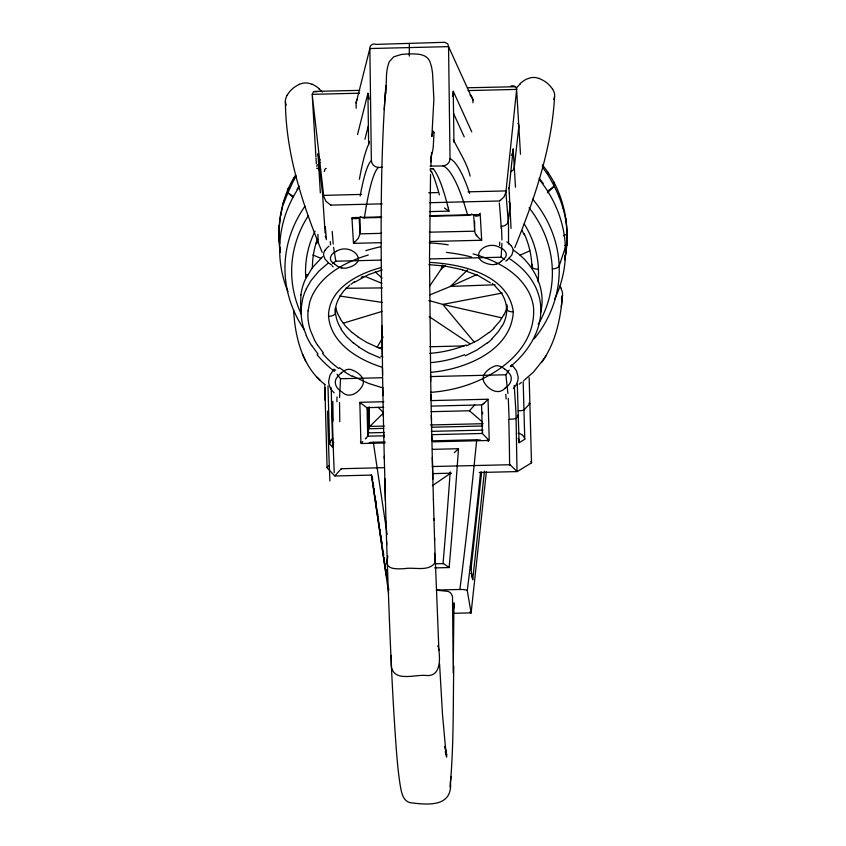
<?xml version="1.0" encoding="UTF-8"?>
<svg xmlns="http://www.w3.org/2000/svg" width="846" height="846" viewBox="0 0 846 846"><rect width="100%" height="100%" fill="white"/><g stroke="black" fill="none" stroke-linecap="round" stroke-linejoin="round"><path stroke-width="1.27" d="M339.521 402.442L339.785 421.72M332.838 401.364L333.113 421.097M385.924 93.652L386.495 75.262A84.843 79.302 -5.6 0 1 387.32 68.346L388.748 62.985A17.428 16.286 -5.6 0 1 389.372 61.578L393.781 56.788L401.3 54.504A63.228 59.104 -5.6 0 1 408.015 53.985L410.564 53.901A68.431 63.958 -5.6 0 1 415.946 54.007C421.022 54.229 426.976 55.614 429.398 60.616A17.428 16.286 -5.6 0 1 430.054 61.991L431.46 66.591A81.766 76.426 -5.6 0 1 432.613 74.152L433.882 99.458L431.841 136.555L433.152 131.035L433.977 132.462M453.773 666.14C453.054 704.729 453.773 743.423 450.484 781.905C452.726 807.37 428.15 805.043 409.824 802.621C402.908 800.697 401.48 792.469 400.401 786.357C398.329 774.058 397.292 761.622 396.298 749.196C391.677 686.296 389.456 623.248 387.225 560.232L387.669 556.827A82.897 26.945 -1.9 0 1 387.859 556.108M279.952 247.296L280.111 252.372C276.589 225.903 280.935 197.573 295.666 174.974M564.631 259.891C571.484 227.098 563.848 190.9 542.349 164.917M278.916 241.047L279.201 225.427M501.942 243.352L501.139 257.226L504.459 259.225M566.799 245.477L567.084 229.89M339.563 397.652L340.504 378.744L337.004 374.239M434.009 132.632L433.289 146.115A86.313 80.677 -5.6 0 1 432.718 150.556L431.323 156.457A20.939 19.564 -5.6 0 1 431.079 157.102M279.138 227.881L280.777 213.467M280.724 215.328L283.738 201.137M283.664 203.59L287.936 192.772L288.052 188.531L290.273 187.178M292.79 197.171L287.936 192.772L293.551 180.558L293.615 178.115M563.373 235.738L566.968 234.12C566.725 212.695 558.677 192.518 547.669 174.445L547.732 171.992M547.468 192.793L554.119 186.363L554.236 182.133M559.365 196.949L559.428 194.495M563.277 208.528L563.33 206.667M565.826 220.975L565.889 218.522M565.223 257.417L566.862 243.024M430.551 174.35L429.514 258.4L430.72 381.197M511.428 155.262L511.534 155.093A12.468 12.288 33.5 0 0 512.983 150.969L513.194 149.065L515.478 187.209M331.198 387.849L332.637 447.217L329.57 443.96L329.75 442.722M391.264 655.386L391.349 665.823A82.929 52.78 -2.7 0 0 391.55 667.695C395.198 682.119 415.629 674.209 426.215 675.499C440.057 676.811 440.206 661.043 439 651.367A82.897 52.759 -2.7 0 0 438.788 649.495L438.418 647.571M430.868 166.059L431.206 158.858M387.225 560.232C385.067 570.183 397.906 568.798 404.071 568.713C413.567 566.799 427.674 571.885 434.506 563.457A82.929 26.956 -1.9 0 0 434.791 562.484L435.267 556.647L434.4 553.263M484.472 471.106L472.734 579.669L471.708 574.804M357.53 134.556L367.936 93.314L369.268 99.162M508.552 244.082L508.499 224.941L505.908 192.137L516.62 89.623L520.491 154.31M385.374 92.563C378.733 186.596 381.673 280.978 382.582 375.159M385.818 85.784L384.211 109.568M432.401 449.342L458.479 448.708L457.95 456.195A292.526 13.399 -86 0 1 449.628 561.786L449.12 567.55L434.675 567.899M431.587 152.481L430.878 161.946L431.28 156.838M554.574 96.486C551.729 149.118 534.365 199.286 514.77 247.719M505.897 192.222L503.994 196.938L499.975 200.745M471.032 569.178L470.334 566.471M449.977 786.928L451.024 776.459M481.628 472.068L470.979 569.538L472.734 579.669M561.332 306.865L562.495 295.307C560.708 317.218 556.372 339.775 544.242 358.493M300.954 294.905L300.573 303.46L301.409 311.286M513.194 149.065L508.996 189.24L509.281 192.877M452.758 613.318L471.116 612.885L486.397 471.571M301.345 307.003L302.466 299.907A74.649 63.587 21.7 0 1 306.347 288.719M430.646 372.335C464.454 369.522 511.153 351.111 513.3 311.888A6.863 3.352 -2.3 0 1 506.543 308.557L506.966 304.772M308.103 310.852L309.657 302.54A65.544 55.646 22.7 0 1 312.66 294.672C323.5 273.374 346.321 261.647 368.285 254.995M436.695 590.032L459.864 589.472L460.203 586.902A294.461 15.175 -84.2 0 0 474.511 461.705L476.721 439.772L432.211 440.84M470.133 176.148C467.267 163.363 457.961 149.541 453.308 139.495M366.297 206.128L364.362 217.866L381.377 217.454M453.953 142.382L453.266 91.262L471.782 131.902M540.435 313.232C546.928 288.972 533.583 263.55 513.395 250.141M366.075 438.112L367.724 436.282L367.048 407.402M367.799 407.835L368.475 432.877L367.788 436.176L384.475 435.827M383.661 428.393L369.342 428.732L369.29 406.947M432.221 434.675L482.357 433.469L482.664 431.978M442.172 265.01L441.348 268.848L429.493 286.339M385.818 569.76L386.971 579.193M564.684 257.914L565.276 255.555M356.177 108.235L356.113 103.001L369.861 48.539C369.469 45.229 373.192 42.956 376.068 44.394L444.795 42.3L447.788 43.876L448.549 46.572L450.04 158.667A301.197 43.336 86.1 0 1 469.636 193.385M364.912 139.273L368.243 126.065M316.161 243.627L317.662 239.122L317.44 239.767M532.145 264.386L531.764 265.549A6.863 3.352 -2.3 0 0 538.437 269.25M553.834 99.49L554.468 97.258A13.896 12.108 1.4 0 0 554.267 92.605L552.66 88.999M452.747 96.328L453.266 91.262M561.416 299.04L562.379 296.068A13.896 12.108 1.4 0 0 562.209 291.426L561.025 288.518M516.684 383.524L517.065 382.73A13.948 13.399 26 0 0 517.9 379.97A15.069 14.467 27.6 0 0 518.133 376.756L516.42 370.717L511.883 364.7M367.936 93.314L368.623 144.433L367.894 146.009A322.189 28.352 -88.8 0 0 359.391 179.257M286.889 95.397L285.567 99.077A13.896 12.108 1.6 0 0 285.737 103.72L286.234 105.2M306.347 288.719L311.074 280.544L318.836 271.196L328.502 262.852L330.151 264.026M327.106 467.637L328.66 465.66M503.56 315.23L499.679 321.385L493.715 328.227M502.238 325.573L498.262 331.727L492.171 338.58M511.227 366.688L511.407 366.371A7.064 1.787 84.7 0 1 511.714 366.054L512.232 365.609M324.653 250.744L325.023 250.12M334.931 475.864L339.912 470.196M357.699 336.888L367.048 342.556L377.189 347.167L383.132 336.951M339.764 296.491L343.709 290.992L349.736 285.06M293.551 180.558L296.29 176.137M509.133 370.083L505.876 374.704L507.938 393.602M523.727 380.615L533.34 372.208L543.798 359.159M541.757 362.31L546.283 355.341M443.505 265.538L441.348 268.848L445.599 265.739M297.009 189.388L299.188 186.099M505.834 374.767L430.286 376.576M369.469 141.462L368.623 144.433M331.188 439.973L332.055 439.116A6.334 4.071 -4.3 0 1 332.912 438.471M333.969 369.173L329.982 375.201L328.639 381.324A15.069 14.562 -19.7 0 0 329.062 384.518A13.948 13.483 -18 0 0 330.088 387.235L330.511 388.007M431.132 411.685L469.435 410.765L474.754 404.885M340.536 469.519L341.044 468.991M529.871 403.637L523.96 409.972A6.853 0.814 -1.6 0 1 518.164 410.849M365.874 438.334L365.345 438.905M361.718 442.712L362.786 441.591M332.637 263.413L335.82 261.203L381.419 260.103M369.004 427.23L383.587 412.827L378.13 407.212M467.605 269.906L450.484 286.424L429.853 294.884M454.302 452.673L458.479 448.708M322.696 256.624L312.396 267.611L305.343 279.413A73.962 63.143 20.2 0 0 300.912 294.894M340.927 373.181L339.288 374.757A19.849 19.162 12.2 0 0 337.565 376.745C333.197 381.165 335.619 387.859 340.42 390.841A32.656 31.397 11.6 0 0 342.07 392.089C349.409 399.365 359.465 392.311 362.839 384.771C365.853 377.231 356.526 371.108 350.381 369.395A8.153 7.773 3.6 0 0 346.014 369.892A17.956 17.132 4.2 0 0 341.033 373.276M483.891 403.267L483.077 403.976M380.425 348.15L382.434 346.437M510.381 366.582C528.951 351.407 543.629 327.984 540.404 303.185A72.566 62.562 -19.7 0 0 535.603 287.069C529.86 275.024 519.973 265.411 508.837 258.284M489.094 332.415L478.487 339.88L466.632 345.866M382.477 167.222L378.384 167.508A294.461 26.702 -88.8 0 0 366.297 206.181M507.336 259.902L511.809 255.122L513.11 250.712A15.069 10.681 9.1 0 0 512.655 248.322A13.948 9.898 8.5 0 0 511.523 246.271L511.196 245.636M487.476 342.746L476.922 350.033L465.184 355.859M354.072 242.908L358.218 238.392L360.058 233.856L381.535 233.337M519.19 384.179L521.453 382.403M511.703 366.001L510.487 366.011M506.987 260.177L505.728 261.118M505.115 388.187C498.083 395.791 487.74 389.171 483.901 381.863C480.412 374.556 489.316 367.883 495.354 365.906A8.153 7.773 3.7 0 1 499.743 366.191A17.956 17.142 3.4 0 1 504.935 369.342M547.743 191.027L554.119 186.363M500.747 261.541L502.376 260.304A19.849 14.319 -2.5 0 0 504.026 258.728C508.658 255.534 505.527 249.782 501.139 248.238A32.656 23.921 -2.6 0 0 499.542 247.286C483.722 238.953 465.829 260.304 491.315 264.576A8.153 6.165 0.5 0 0 495.682 264.164M432.369 485.678L450.707 473.168M353.956 282.606L368.317 274.728L382.223 269.895M518.175 438.397A12.563 9.295 -7.5 0 1 519.095 442.722L524.763 439.264L523.188 381.705M336.444 251.251C351.027 242.146 371.553 262.302 346.342 268.066A8.153 6.165 0.5 0 1 341.953 267.865M499.531 200.999L429.62 202.712M361.231 277.34L363.04 276.388M476.911 274.569L450.484 286.424L495.047 284.764M520.142 255.154L529.744 250.839M299.273 84.272L302.604 83.246A13.885 12.119 1.5 0 1 307.933 83.109L312.153 84.272M343.307 323.172L381.99 311.444M381.313 267.537C358.302 273.48 328.703 288.645 328.534 315.896C330.437 343.106 358.344 359.793 381.832 367.143M430.318 168.47L433.226 168.714L433.998 169.708A292.526 34.326 86.7 0 1 448.031 207.196L448.147 207.661M502.302 293.033L442.765 304.412L428.911 300.499M433.11 168.735L430.593 168.777M317.197 91.791L313.454 91.696L312.185 94.34L359.465 93.197M467.912 87.762L515.193 86.736M314.585 91.4L359.751 90.363M468.081 90.585L516.642 89.412M316.605 168.291L319.154 168.227M430.106 166.08L443.42 165.975A294.461 43.157 86 0 1 464.232 203.823L467.775 215.37A6.8 6.292 -5.3 0 0 471.761 213.996M315.928 156.944L312.206 94.541L323.637 195.384L361.623 194.4M428.753 192.782L437.625 192.571M468.018 191.841L506.024 190.921M330.786 205.092L382.18 203.854M429.44 211.595L449.004 211.119L448.274 208.148M381.694 216.893L351.915 217.612L353.491 243.341L381.514 242.665M429.8 215.73L480.2 214.524L481.691 240.253L429.631 241.512M429.81 216.29L467.775 215.37M429.292 232.195L474.648 231.18M429.874 258.939L501.139 257.226M378.765 347.981L382.593 347.886M429.874 346.744L464.38 345.919M335.735 370.22L333.715 369.554M340.504 378.744L381.842 377.75M383.841 401.744L359.836 402.315L360.925 443.537L384.972 442.955M431.957 400.581L488.036 399.227L488.755 423.243L489.21 440.449L433.078 441.802M366.984 407.656L383.693 407.254M431.439 406.101L481.575 404.896L482.357 433.416M369.829 426.426L384.306 426.077M430.403 424.967L483.203 423.698M431.407 427.241L482.717 426.003M368.475 432.877L384.38 432.496M431.249 431.365L483.045 430.117M369.258 442.617A6.8 1.269 -1.1 0 1 373.298 442.247L385.089 441.982M341.287 468.716L383.46 467.701M432.221 466.537L510.043 464.729M371.542 475.092L334.815 475.981L327.085 467.775L324.79 384.454M432.348 473.633L451.341 473.178M479.206 472.502L517.213 471.592L531.5 462.857L529.162 377.728M435.33 563.785L443.103 563.595M345.57 288.285L382.307 287.915M436.356 590.148L447.989 591.365A20.939 3.892 -1.1 0 1 448.666 591.65L450.347 592.782A86.313 16.053 -1.1 0 1 451.13 593.638L452.494 596.293M443.431 563.468L449.12 567.55M430.096 262.429C461.472 264.068 508.531 274.58 513.3 311.888M428.943 264.639L445.282 266.109L462.593 269.758L462.064 269.61L478.106 275.542L490.342 282.786M475.991 215.783L475.209 215.624M366.815 407.709L360.512 402.95M339.732 296.026L382.508 302.466M501.551 317.81L442.765 304.412L474.426 342.334M383.249 388.05L368.496 383.397L352.401 375.973M473.104 253.885C495.206 260.113 518.312 271.555 529.173 292.896A62.773 53.985 -21 0 1 533.519 307.13C536.681 352.327 489.623 381.758 450.569 389.562A145.406 141.684 5.6 0 1 430.54 392.375M539.42 78.498L536.004 77.631A13.885 12.119 1.5 0 0 530.675 77.747L526.561 79.112A28.923 25.221 1.5 0 0 519.973 83.786M381.419 348.721L377.189 347.167M380.192 357.911L368.073 352.655L358.789 347.114M352.824 218.035L353.036 218.12A12.066 7.276 58 0 0 356.399 218.67L357.319 218.437A6.144 3.68 58.3 0 0 358.196 217.845M312.84 254.984L321.321 258.464M364.943 276.378L381.906 283.336M449.004 211.119L444.436 207.989M330.511 204.975L325.869 201.2L323.743 196.399M470.831 612.927L469.742 612.092M332.076 265.295L330.723 264.417M336.634 265.496L334.889 264.333M332.415 266.331L333.165 266.818M344.819 371.447L339.405 367.693M429.208 316.647L469.646 343.582M287.936 192.772L293.351 196.473M521.749 434.558L522.701 435.362A12.468 7.868 5 0 1 524.425 438.038L524.763 439.264M505.041 369.226L506.775 370.728M328.502 262.789L324.949 259.003L323.606 255.27A15.069 10.765 -8.6 0 1 323.828 252.869A13.948 9.983 -8 0 1 324.737 250.765M492.287 283.473L493.398 284.404M353.268 342.958L346.511 336.539L341.086 329.454M469.435 410.765L482.4 421.953M352.232 332.69L345.591 326.249L340.282 319.164M324.917 384.539C302.297 367.111 295.106 337.364 293.615 310.228M375.328 271.978L382.128 278.133M333.049 262.863C328.333 260.008 330.479 254.107 334.9 252.235A32.656 23.857 3.3 0 1 336.401 251.22M494.476 285.356L500.938 292.61A39.688 34.252 -19.3 0 1 506.564 308.547M317.102 377.295L320.232 380.256M488.375 439.666L482.41 433.575M510.519 465.173L517.012 471.508L515.975 412.488L514.241 385.364M477.197 236.309L476.319 235.135M323.32 352.793L317.546 345.052M470.778 573.429L471.201 573.979M318.022 354.062L311.74 345.496M539.145 178.157L543.206 183.466M320.19 159.957L320.042 159.746A12.468 12.32 -30.1 0 1 318.339 155.643L318.043 154.141M542.297 166.948L547.669 174.445M476.34 235.177L476.372 235.22A6.186 3.384 54.4 0 1 474.617 231.159M430.054 169.813L431.206 171.992M314.458 339.817L310.44 330.405A60.33 51.236 23.7 0 1 308.05 310.842M522.056 230.45L524.171 234.797M445.197 751.777L446.794 755.171L444.975 746.426L446.635 757.085L445.609 750.539M472.977 102.81L472.946 100.198L448.549 46.636L369.861 48.539L371.362 160.56A301.197 26.501 -88.8 0 0 360.142 196.018M453.583 113.512L464.221 136.883M302.392 353.988L303.809 357.128M304.232 357.995L305.649 361.136M437.752 645.72L438.122 646.619M306.368 335.502L303.947 329.115A70.081 59.706 22.2 0 1 301.303 307.003M322.199 252.351C302.487 204.298 285.758 153.898 285.398 101.404M335.82 261.203L333.578 247.402M471.116 612.885L467.267 590.677A301.197 15.365 -84.4 0 0 480.57 472.047M373.308 442.257L376.576 464.063A294.461 1.28 81.5 0 1 387.119 534.524M372.261 476.922L372.642 479.523M373.023 482.125L373.594 486.027M373.974 488.628L374.355 491.23M375.687 500.335L376.068 502.936M377.401 512.042L377.781 514.632M378.162 517.234L378.543 519.835M379.114 523.737L379.494 526.339M379.875 528.94L380.256 531.542M380.827 535.444L381.208 538.045M381.588 540.647L381.969 543.248M383.301 552.353L383.682 554.955M384.063 557.556L384.444 560.158M385.015 564.06L385.395 566.661M385.776 569.263L386.157 571.854M386.728 575.756L387.108 578.357M388.441 587.462L388.822 590.064M372.187 477.726L372.568 480.327M372.949 482.929L374.281 492.023M374.662 494.624L375.994 503.73M376.375 506.32L376.946 510.223M377.327 512.824L379.42 527.121M379.801 529.723L381.134 538.828M381.514 541.429L381.895 544.02M382.276 546.622L383.608 555.727M383.989 558.328L385.311 567.423M385.691 570.024L387.024 579.129M385.649 571.6L384.56 564.092A322.189 1.576 81.6 0 0 371.584 475.378M445.99 752.961L442.5 714.415L439.582 664.11M320.338 192.835L318.001 153.761L322.538 193.723L325.107 232.883M409.358 43.601L409.316 56.079M326.387 239.661L325.361 226.686M333.208 244.082L332.203 231.402M325.414 236.14L325.583 237.789M279.032 236.817L279.603 243.373M509.292 193.121L511.037 228.388M473.707 215.053L474.627 230.778L474.617 221.345M359.127 217.803L360.068 233.528L360.036 218.712M508.277 398.381L509.155 419.256A6.853 0.814 -1.6 0 0 516.145 418.347L518.492 415.83A6.853 0.814 -1.6 0 0 517.318 415.301M335.228 308.272L335.492 312.671A39.688 33.84 21.6 0 0 341.477 329.274M316.002 158.096L316.341 163.87M517.308 384.412L519.095 442.722M438.915 650.458L435.119 555.219M434.548 537.887L435.235 559.079M386.611 541.757L387.341 564.092M433.956 518.651L434.622 540.605M385.988 521.284L386.696 544.475M433.385 499.151L433.998 520.131M386.03 522.765L384.243 456.227M482.558 412.161L482.611 413.948M433.395 499.373L432.295 457.379M368.75 407.307L369.342 428.732M327.984 386.019L329.57 443.96M432.845 479.418L431.809 436.325M384.793 478.487L385.395 500.747M383.724 433.913L384.296 458.532M431.354 415.354L431.883 439.888M383.249 411.706L383.798 437.477M430.952 394.458L431.46 420.155M382.826 389.594L383.354 416.507M452.504 596.599L453.213 672.782L453.953 602.86L453.921 607.893A81.766 15.207 -1.1 0 1 453.858 608.052M430.582 373.995L431.069 400.475M382.255 354.95L381.842 325.721M382.445 367.957L382.942 395.621M501.964 240.021L501.467 226.316A6.853 5.372 -3.4 0 0 508.287 221.24L510.096 205.039A6.853 5.372 -3.4 0 0 508.901 201.538M312.417 268.478A109.758 95.714 1.5 0 1 316.827 240.687M524.129 233.475A109.758 95.714 1.5 0 1 531.901 268.013M524.192 223.894A116.462 101.562 1.5 0 1 538.056 281.697M532.673 199.117A137.158 119.603 1.5 0 1 534.154 338.865M552.311 268.912A6.863 3.352 -2.3 0 0 559.164 265.898L565.424 247.296A6.863 3.352 -2.3 0 0 564.779 245.255M529.067 207.809A130.369 113.692 1.5 0 1 538.257 324.251M539.23 179.447A142.921 124.637 1.5 0 1 565.414 247.296A142.921 124.637 1.5 0 1 554.595 299.325M287.904 291.563A142.921 124.637 1.5 0 1 298.617 187.928M308.356 274.506A6.863 3.352 -2.3 0 1 305.618 274.855M305.744 277.34A116.462 101.562 1.5 0 1 315.05 231.159M304.423 329.898A137.189 119.646 1.5 0 1 304.92 206.308M301.356 314.331A130.411 113.724 1.5 0 1 308.399 215.593M450.188 471.878A299.325 13.589 -86.1 0 1 443.029 563.827M459.864 589.472A7.276 1.354 -1.1 0 1 467.034 590.455M371.373 474.669A301.197 1.47 81.6 0 1 388.578 592.57M476.732 439.92A6.8 1.11 -1.1 0 1 480.517 440.026M335.492 312.671A6.863 3.352 -2.3 0 1 328.544 316.33M335.238 312.65A39.688 33.903 17 0 1 339.965 296.597M506.765 308.536A39.688 34.633 -15.1 0 1 502.408 325.647M358.947 346.913A73.771 66.157 11.9 0 1 353.438 342.789M464.634 354.664A113.279 106.48 5.9 0 1 431.407 362.553M382.931 356.896A113.279 106.48 5.9 0 1 380.859 356.187M492.33 338.707A71.921 65.026 -7.4 0 1 487.634 342.894M351.027 284.298A71.804 59.706 8.4 0 1 354.559 281.697M340.631 319.005A40.09 34.263 20.6 0 1 335.672 307.458M357.847 336.697A73.401 65.66 11.4 0 1 352.391 332.531M466.178 344.893A114.58 107.632 5.3 0 1 429.81 353.342M493.853 328.354A71.582 64.518 -7.1 0 1 489.242 332.552M507.114 306.284A40.09 34.982 -14.3 0 1 503.708 315.294M334.477 371.331A99.733 89.549 14.2 0 1 317.039 354.707M311.614 345.559A78.435 67.394 20.4 0 1 306.241 335.534M352.158 376.375A112.486 104.164 11.2 0 1 344.544 371.817M338.717 368.486A91.019 81.829 15 0 1 322.506 353.342M317.493 345.083A70.345 60.447 21.3 0 1 314.405 339.828M365.789 250.659A142.139 106.205 1.9 0 1 380.404 246.821M429.165 242.897A142.139 106.205 1.9 0 1 448.243 244.832M446.445 252.404A136.714 97.057 0.1 0 1 471.508 257.015M528.803 403.13A6.853 0.814 -1.6 0 1 529.871 403.637M530.833 461.609A5.943 0.635 43.7 0 1 531.637 462.804M508.795 419.637A289.025 33.819 89.2 0 1 509.599 464.549M341.255 469.149A13.039 2.104 -46.6 0 1 341.477 468.917M505.802 394.299A228.399 142.953 -84.7 0 1 506.13 399.005M336.941 401.787A225.988 138.162 81.5 0 1 337.004 396.922M334.244 472.681A288.687 28.182 87.8 0 1 332.224 409.527M324.727 399.862A201.655 150.588 76.9 0 1 325.128 387.838M329.919 480.94A295.434 24.185 87.9 0 1 327.603 411.114M510.127 465.459A13.25 2.475 43.6 0 1 509.63 464.972M360.216 403.775A13.272 4.928 46 0 1 359.476 403.108M360.66 442.077A13.451 0.582 -46.2 0 1 360.407 442.352M488.47 441.379A13.494 3.521 43 0 1 487.222 440.195M488.015 399.386A12.161 1.311 -46.8 0 1 483.637 403.605M482.96 404.102A6.186 0.656 -47 0 1 481.66 405.001M332.647 447.217A12.542 9.317 1.2 0 1 333.758 442.553M329.887 442.733A12.468 7.847 -7.4 0 1 331.41 440.036M518.133 433.141A6.334 3.934 4.8 0 1 521.633 434.611M515.151 86.821A5.943 3.162 -59.9 0 1 516.769 89.327M517.932 123.453A6.853 5.372 -3.4 0 1 518.831 126.593L514.294 167.349A6.853 5.372 -3.4 0 1 510.603 171.749M316.785 166.429A5.975 3.204 -60.2 0 1 317.472 164.674M511.079 85.954A12.584 8.259 -72.4 0 1 514.537 86.155M499.288 202.945A289.025 24.217 -87.3 0 1 501.223 228.452M330.797 204.954A13.039 8.946 69.2 0 1 330.532 204.817M499.7 242.125A228.399 94.731 -60.5 0 1 499.626 245.467M330.585 244.864A225.988 88.714 56.5 0 1 330.289 241.554M324.304 171.569A288.687 14.223 82.9 0 1 326.249 168.513M318.223 243.437A201.655 100.24 46.6 0 1 317.959 234.331M318.466 169.792A295.434 11.812 83.6 0 1 319.883 162.295M499.954 200.322A13.25 6.419 -56.1 0 1 499.595 200.544M354.21 241.776A13.272 4.42 -49.6 0 1 353.713 242.189M352.93 218.955A13.451 7.942 56.9 0 1 352.021 218.628M480.338 213.266A13.494 5.975 -52.2 0 1 479.629 213.731M481.691 240.148A12.161 6.673 54.1 0 1 477.281 236.288M479.132 215.529A12.066 7.138 -65.4 0 1 475.96 215.984M475.198 215.519A6.144 3.458 -60.8 0 1 474.638 215.307M322.516 193.396A12.542 2.274 -4.6 0 1 323.267 192.571M508.361 188.034A12.563 2.316 1.3 0 1 509.059 188.764M449.924 158.667A7.276 6.8 -5.6 0 1 442.976 165.816M356.092 103.011A6.895 6.44 -5.6 0 1 357.424 99.141M378.617 167.371A7.276 6.8 -5.6 0 1 371.479 160.56M469.953 95.027A6.895 6.44 -5.6 0 1 472.967 100.198M364.362 217.93A6.8 6.356 -5.6 0 1 360.311 216.713M431.407 171.188A299.325 34.506 86.7 0 1 439.402 194.866M539.357 78.615A27.749 24.174 1.6 0 1 552.48 89.084M516.208 88.386A28.51 24.46 -2.1 0 1 520.248 84.029M500.864 261.626A17.956 13.504 0.3 0 1 495.862 264.428M506.807 241.871A26.861 20.071 0.4 0 1 511.058 245.7M559.851 286.138A28.5 25.232 -1.8 0 1 561.374 288.349M505.104 388.166A32.656 31.461 -3 0 0 506.659 386.823C511.333 383.629 513.258 376.734 508.615 372.642A19.849 19.194 -2.9 0 0 506.807 370.707M516.853 383.608A26.861 25.687 3.9 0 1 513.353 388.526M287.069 95.471A27.749 24.174 1.3 0 1 299.336 84.389M312.174 84.24A28.923 25.221 1.5 0 1 319.09 88.629M318.815 88.904A28.51 24.407 4.7 0 1 322.273 92.024M341.795 268.15A17.956 13.494 0.7 0 1 336.518 265.591M334.942 264.29A19.849 14.287 3.1 0 1 333.102 262.831M325.118 250.162A26.861 20.071 0.5 0 1 328.999 246.133M334.159 392.851A26.861 25.687 4 0 1 330.331 388.113"/></g></svg>
